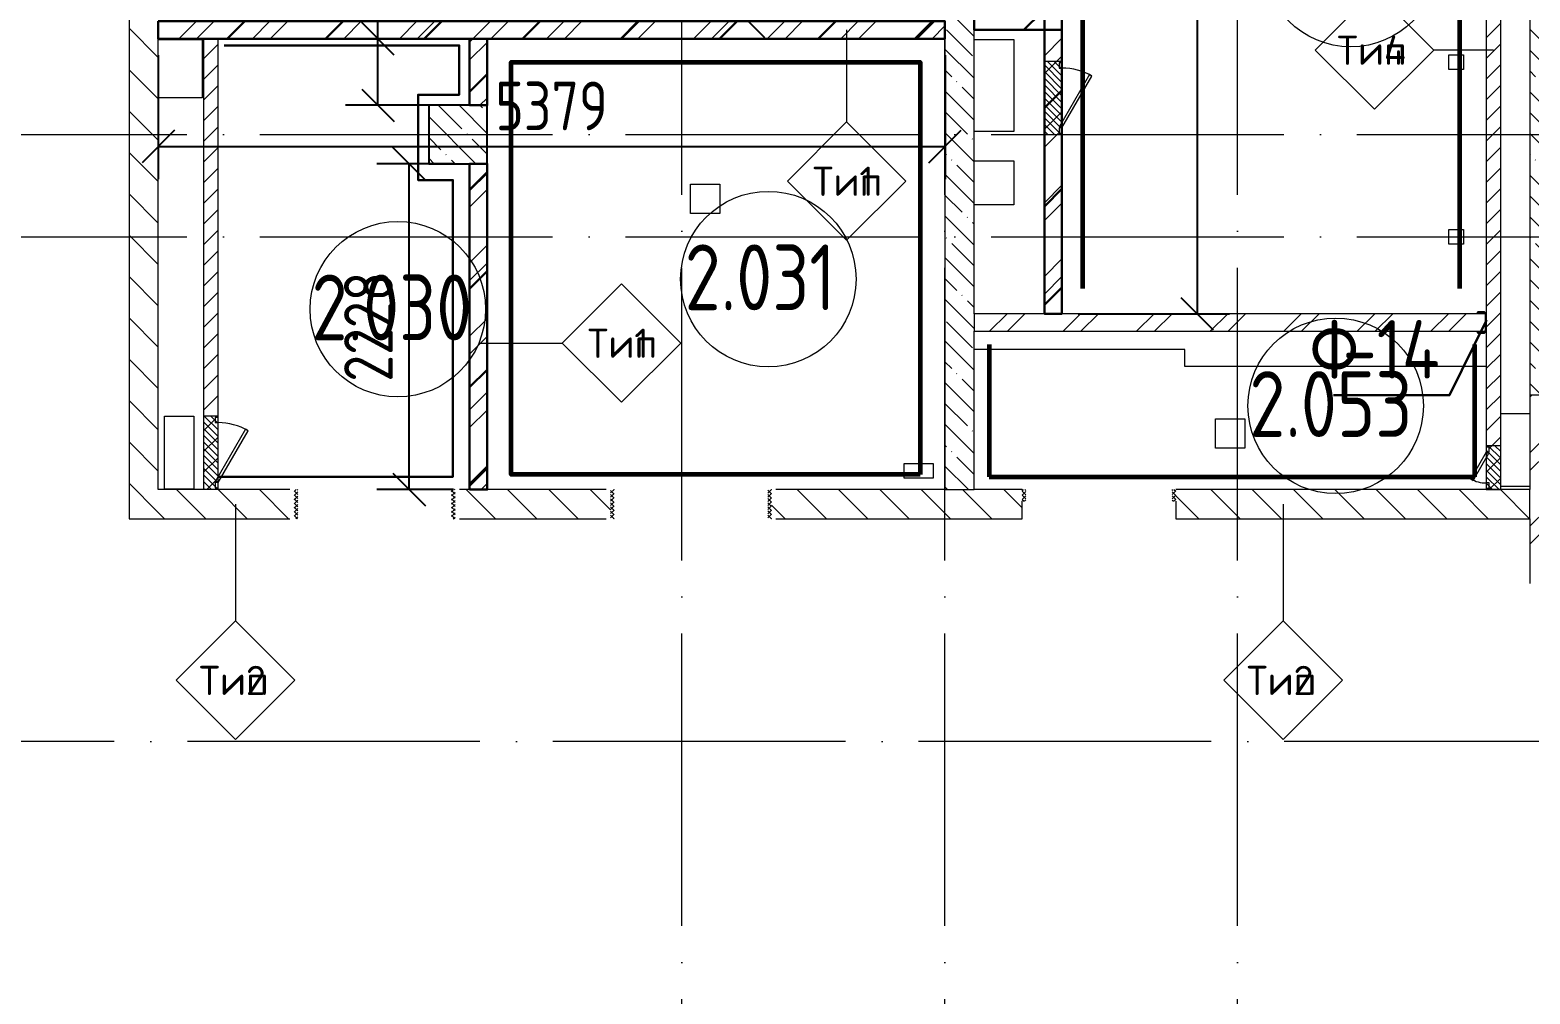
# Model space of a CAD drawing. Header units: millimetres. Extents: x -592259 to 288321, y -552984 to 293768.
# Drawn here: x 154953 to 165209, y -75187 to -68595 of the extents above; entities that cross this region are included whole.
import ezdxf

# ---------------------------------------------------------------- set-up
doc = ezdxf.new("R2010")
doc.units = ezdxf.units.MM
doc.linetypes.add('ADSK_Линия сетки', pattern=[2500, 2000, -250, 0, -250])
doc.layers.get('Defpoints').update_dxf_attribs({"color": 250})
for name, color, linetype, lineweight in [('0.2) Кирп 3.1 вып', 30, 'Continuous', 30), ('0.2) Кирпич 3 вып', 30, 'Continuous', 30), ('2.2)Фарх остаток.', 1, 'Continuous', 30), ('3.3) Перемычки 3 выполн', 5, 'Continuous', 30), ('4.2) Штук 4 вып', 6, 'Continuous', 60), ('4.7) Штук. 5 вып 3.7Шт', 6, 'Continuous', 30), ('A-AREA-____-IDEN', 250, 'Continuous', 9), ('A-DETL-GENF-OTLN', 250, 'Continuous', 5), ('A-DOOR-____-MCUT', 250, 'Continuous', 5), ('A-DOOR-____-OTLN', 250, 'Continuous', 5), ('A-FLOR-____-OTLN', 250, 'Continuous', 9), ('A-WALL-____-IDEN', 250, 'Continuous', 9), ('A-WALL-____-MCUT', 250, 'Continuous', 13), ('A-WALL-____-PATT', 250, 'Continuous', 13), ('S-COLS-____-MCUT', 250, 'Continuous', 25), ('S-COLS-____-OTLN', 250, 'Continuous', 9), ('S-GRID-____-OTLN', 250, 'Continuous', 9)]:
    doc.layers.add(name, color=color, linetype=linetype, lineweight=lineweight)
doc.styles.add('GOST Common_1', font='', dxfattribs={"width": 0.9, "height": 250})
doc.styles.add('ISOCPEUR', font='isocpeur.ttf', dxfattribs={"width": 0.8, "height": 100})
doc.styles.add('ISOCPEUR_3', font='isocpeur.ttf', dxfattribs={"height": 250})
doc.styles.get("Standard").update_dxf_attribs({"font": 'ГОСТ тип А.ttf'})
doc.styles.get('GOST Common_1').set_extended_font_data('GOST Common')
doc.dimstyles.new('А3', dxfattribs={"dimtxt": 333, "dimasz": 222, "dimexe": 222, "dimexo": 111, "dimgap": 111, "dimtad": 1, "dimtoh": 1, "dimdec": 0, "dimrnd": 0.0015, "dimzin": 0, "dimdsep": 46, "dimtxsty": 'Standard', "dimblk": 'OBLIQUE', "dimcen": 0, "dimclrd": 7, "dimclre": 7, "dimclrt": 7, "dimadec": 0, "dimazin": 0, "dimtfac": 1, "dimtdec": 0, "dimtofl": 0, "dimtmove": 0, "dimatfit": 3, "dimfxl": 1, "dimtolj": 1, "dimtzin": 0, "dimarcsym": 0})
pattern_1 = [(135, (28708.77, -120984.93), (-141.42136, -141.42136), [])]
pattern_2 = [(45, (28708.77, -120984.93), (-251.4472, 251.4472), []), (45, (28708.77, -120603.93), (-251.4472, 251.4472), [])]
pattern_3 = [(135, (1751.41, 164.685), (-14.14214, -14.14214), []), (225, (1751.41, 164.685), (14.14214, -14.14214), [])]
pattern_4 = [(45, (-371.384, 164.685), (-14.1421, 14.1421), []), (135, (-371.384, 164.685), (-14.1421, -14.1421), [])]
pattern_5 = [(45, (28708.77, -120984.93), (-70.71068, 70.71068), [])]
pattern_6 = [(135, (28708.77, -120984.93), (-142.5612, -142.5612), []), (135, (28851.33, -120984.93), (-142.5612, -142.5612), [252.016, -50.403, 3.353, -47.05])]
pattern_7 = [(45, (125, 0), (-22.6274, 22.6274), [])]

# ---------------------------------------------------------------- blocks, each defined once
blk = doc.blocks.new('Дверь_СКБ_1Ст - Д-19л_1050x2100h_С_У персонала_ ПУИ-42786165-АР1_Кладочный план 2 этажа С2и3')
at = {"layer": 'A-DOOR-____-OTLN'}
h = blk.add_hatch(dxfattribs=at)
h.set_pattern_fill('FP_26', color=256, style=0, pattern_type=2)
h.set_pattern_definition([(45, (-346.384, 164.685), (-14.1421, 14.1421), []), (135, (-346.384, 164.685), (-14.1421, -14.1421), [])])
h.paths.add_polyline_path([(-487.5, 20), (-487.5, 100), (-512.5, 100), (-512.5, 20)])
h = blk.add_hatch(dxfattribs=at)
h.set_pattern_fill('FP_25', color=256, style=0, pattern_type=2)
h.set_pattern_definition([(135, (1776.41, 164.685), (-14.14214, -14.14214), []), (225, (1776.41, 164.685), (14.14214, -14.14214), [])])
h.paths.add_polyline_path([(537.5, 20), (537.5, 100), (512.5, 100), (512.5, 20)])
blk = doc.blocks.new('Дверь_СКБ_1Ст_Внутренняя - Д-11л_1100x2100h_С_У медблока-41893199-АР1_Кладочный план 2 этажа С2и3')
at = {"layer": 'A-DOOR-____-OTLN'}
h = blk.add_hatch(dxfattribs=at)
h.set_pattern_fill('FP_20', color=256, style=0, pattern_type=2)
h.set_pattern_definition(pattern_4)
h.paths.add_polyline_path([(-537.5, -100), (-512.5, -100), (-512.5, 100), (-537.5, 100)])
h = blk.add_hatch(dxfattribs=at)
h.set_pattern_fill('FP_19', color=256, style=0, pattern_type=2)
h.set_pattern_definition(pattern_3)
h.paths.add_polyline_path([(537.5, -100), (562.5, -100), (562.5, 100), (537.5, 100)])
blk = doc.blocks.new('Дверь_СКБ_1Ст_Внутренняя - Д-5п_1100x2100h_С_У МГН-41859650-АР1_Кладочный план 2 этажа С2и3')
at = {"layer": 'A-DOOR-____-OTLN'}
h = blk.add_hatch(dxfattribs=at)
h.set_pattern_fill('FP_20', color=256, style=0, pattern_type=2)
h.set_pattern_definition(pattern_4)
h.paths.add_polyline_path([(-512.5, 100), (-537.5, 100), (-537.5, -100), (-512.5, -100)])
h = blk.add_hatch(dxfattribs=at)
h.set_pattern_fill('FP_19', color=256, style=0, pattern_type=2)
h.set_pattern_definition(pattern_3)
h.paths.add_polyline_path([(562.5, 100), (537.5, 100), (537.5, -100), (562.5, -100)])
blk = doc.blocks.new('ADSK_КолоннаНесущая_Швеллер_Гнутый_ГОСТ 8278-83 - 140х60х5_таб_1-39139442-АР1_Кладочный план 2 этажа С2и3')
at = {"layer": 'S-COLS-____-MCUT'}
for p, q in [((-16.2, 58), (-16.2, -58)), ((-11.2, -58), (-11.2, 58)), ((43.8, 70), (-4.2, 70)), ((-4.2, 65), (43.8, 65)), ((43.8, 65), (43.8, 70)), ((43.8, -65), (-4.2, -65)), ((-4.2, -70), (43.8, -70)), ((43.8, -70), (43.8, -65))]:
    blk.add_line(p, q, dxfattribs=at)
for centre, radius, start, end in [((-4.2, 58), 12, 90, 180), ((-4.2, 58), 7, 90, 180), ((-4.2, -58), 12, 180, 270), ((-4.2, -58), 7, 180, 270)]:
    blk.add_arc(centre, radius, start, end, dxfattribs=at)
blk = doc.blocks.new('АР_Люк - ЛРС_ВК_500х400_наружный_NCS S 1000-N-42736189-АР1_Кладочный план 2 этажа С2и3')
at = {"layer": 'A-DOOR-____-OTLN'}
h = blk.add_hatch(dxfattribs=at)
h.set_pattern_fill('FP_88', color=256, style=0, pattern_type=2)
h.set_pattern_definition(pattern_7)
h.paths.add_polyline_path([(375, 50), (-125, 50), (-125, -50), (375, -50)])
at = {"layer": 'A-DETL-GENF-OTLN'}
for p, q in [((375, 50), (-125, 50)), ((-125, 50), (-125, -50)), ((375, -50), (375, 50)), ((-125, -50), (375, -50))]:
    blk.add_line(p, q, dxfattribs=at)
at = {"layer": 'A-DOOR-____-MCUT'}
for p, q in [((-25, 255), (-35, 238)), ((-35, 238), (320, 33)), ((330, 50), (-25, 255)), ((-80, 50), (-115, 50)), ((-115, 50), (-115, 30)), ((-115, 30), (-80, 30)), ((-80, 30), (-80, 50)), ((320, 33), (330, 50)), ((365, 50), (330, 50)), ((330, 50), (330, 30)), ((330, 30), (365, 30)), ((365, 30), (365, 50))]:
    blk.add_line(p, q, dxfattribs=at)
blk.add_arc((330, 50), 410, 150, 180, dxfattribs=at)
blk = doc.blocks.new('АР_Люк - ЛРС_ВК_500х400_наружный_NCS S 1000-N-42738612-АР1_Кладочный план 2 этажа С2и3')
at = {"layer": 'A-DOOR-____-OTLN'}
h = blk.add_hatch(dxfattribs=at)
h.set_pattern_fill('FP_88', color=256, style=0, pattern_type=2)
h.set_pattern_definition(pattern_7)
h.paths.add_polyline_path([(375, 60), (-125, 60), (-125, -60), (375, -60)])
at = {"layer": 'A-DETL-GENF-OTLN'}
for p, q in [((375, 60), (-125, 60)), ((-125, 60), (-125, -60)), ((375, -60), (375, 60)), ((-125, -60), (375, -60))]:
    blk.add_line(p, q, dxfattribs=at)
at = {"layer": 'A-DOOR-____-MCUT'}
for p, q in [((-25, 265), (-35, 248)), ((-35, 248), (320, 43)), ((330, 60), (-25, 265)), ((-80, 60), (-115, 60)), ((-115, 60), (-115, 40)), ((-115, 40), (-80, 40)), ((-80, 40), (-80, 60)), ((320, 43), (330, 60)), ((365, 60), (330, 60)), ((330, 60), (330, 40)), ((330, 40), (365, 40)), ((365, 40), (365, 60))]:
    blk.add_line(p, q, dxfattribs=at)
blk.add_arc((330, 60), 410, 150, 180, dxfattribs=at)
blk = doc.blocks.new('АР_Люк - ЛРС_ВК_300х400_внутренний_RAL 9003-V63-АР1_Кладочный план 2 этажа С2и3')
at = {"layer": 'A-DOOR-____-OTLN'}
h = blk.add_hatch(dxfattribs=at)
h.set_pattern_fill('FP_88', color=256, style=0, pattern_type=2)
h.set_pattern_definition(pattern_7)
h.paths.add_polyline_path([(275, -50), (275, 50), (-25, 50), (-25, -50)])
at = {"layer": 'A-DETL-GENF-OTLN'}
for p, q in [((275, 50), (-25, 50)), ((-25, 50), (-25, -50)), ((275, -50), (275, 50)), ((-25, -50), (275, -50))]:
    blk.add_line(p, q, dxfattribs=at)
at = {"layer": 'A-DOOR-____-MCUT'}
for p, q in [((48, 155), (38, 138)), ((38, 138), (220, 33)), ((230, 50), (48, 155)), ((20, 50), (-15, 50)), ((-15, 50), (-15, 30)), ((-15, 30), (20, 30)), ((20, 30), (20, 50)), ((220, 33), (230, 50)), ((265, 50), (230, 50)), ((230, 50), (230, 30)), ((230, 30), (265, 30)), ((265, 30), (265, 50))]:
    blk.add_line(p, q, dxfattribs=at)
blk.add_arc((230, 50), 210, 150, 180, dxfattribs=at)
blk = doc.blocks.new('AAR_СКБ_Марка_Помещения_мал - Номер-28977439-АР1_Кладочный план 2 этажа С2и3')
at = {"layer": 'A-AREA-____-IDEN'}
blk.add_circle((-0.028, 0), 3, dxfattribs=at)
blk = doc.blocks.new('ADSK_Марка_Стена - Типоразмер_ADSK_Марка-30564887-АР1_Кладочный план 2 этажа С2и3')
at = {"layer": 'A-WALL-____-IDEN'}
for p, q in [((-0.16, 4.37), (-4.21, 0.31)), ((3.9, 0.31), (-0.16, 4.37)), ((-4.21, 0.31), (-0.16, -3.74)), ((-0.16, -3.74), (3.9, 0.31))]:
    blk.add_line(p, q, dxfattribs=at)
blk = doc.blocks.new('_Oblique')
at = {"color": 0, "linetype": 'ByBlock', "lineweight": -2}
blk.add_line((-0.5, -0.5), (0.5, 0.5), dxfattribs=at)
blk = doc.blocks.new('*D5527')
at = {"color": 7, "lineweight": -2, "transparency": 16777216}
for p, q in [((157848, -69510), (157323, -69510)), ((157545, -71737), (157545, -69510)), ((157848, -71737), (157323, -71737))]:
    blk.add_line(p, q, dxfattribs=at)
at = {"layer": 'Defpoints', "color": 0, "transparency": 16777216}
for p in [(157545, -69510), (157959, -69510), (157959, -71737)]:
    blk.add_point(p, dxfattribs=at)
at = {"color": 7, "lineweight": -2, "transparency": 16777216, "xscale": 222, "yscale": 222, "zscale": 222}
for p, rotation in [((157545, -69510), 90), ((157545, -71737), 270)]:
    blk.add_blockref('_Oblique', p, dxfattribs=dict(at, rotation=rotation))
at = {"color": 7, "transparency": 16777216, "insert": (157267, -70624), "char_height": 333, "attachment_point": 5, "rotation": 90}
blk.add_mtext('\\A1;2228', dxfattribs=at)
blk = doc.blocks.new('*D5528')
at = {"color": 7, "lineweight": -2, "transparency": 16777216}
for p, q in [((157332, -68655), (157332, -68433)), ((157332, -68433), (158109, -68433)), ((157848, -68655), (157110, -68655)), ((157332, -69110), (157332, -68655)), ((157848, -69110), (157110, -69110))]:
    blk.add_line(p, q, dxfattribs=at)
at = {"layer": 'Defpoints', "color": 0, "transparency": 16777216}
for p in [(157332, -68655), (157959, -68655), (157959, -69110)]:
    blk.add_point(p, dxfattribs=at)
at = {"color": 7, "lineweight": -2, "transparency": 16777216, "xscale": 222, "yscale": 222, "zscale": 222}
for p, rotation in [((157332, -68655), 90), ((157332, -69110), 270)]:
    blk.add_blockref('_Oblique', p, dxfattribs=dict(at, rotation=rotation))
at = {"color": 7, "transparency": 16777216, "insert": (157776, -68155), "char_height": 333, "attachment_point": 5}
blk.add_mtext('\\A1;455', dxfattribs=at)
blk = doc.blocks.new('*D5529')
at = {"color": 7, "lineweight": -2, "transparency": 16777216}
for p, q in [((155830, -68766), (155830, -69614)), ((161209, -68766), (161209, -69614)), ((155830, -69392), (161209, -69392))]:
    blk.add_line(p, q, dxfattribs=at)
at = {"layer": 'Defpoints', "color": 0, "transparency": 16777216}
for p in [(155830, -68655), (161209, -68655), (161209, -69392)]:
    blk.add_point(p, dxfattribs=at)
at = {"color": 7, "lineweight": -2, "transparency": 16777216, "xscale": 222, "yscale": 222, "zscale": 222, "rotation": 180}
blk.add_blockref('_Oblique', (155830, -69392), dxfattribs=at)
at = {"color": 7, "lineweight": -2, "transparency": 16777216, "xscale": 222, "yscale": 222, "zscale": 222}
blk.add_blockref('_Oblique', (161209, -69392), dxfattribs=at)
at = {"color": 7, "transparency": 16777216, "insert": (158519, -69114), "char_height": 333, "attachment_point": 5}
blk.add_mtext('\\A1;5379', dxfattribs=at)
blk = doc.blocks.new('*D5530')
at = {"color": 7, "lineweight": -2, "transparency": 16777216}
for p, q in [((159290, -64940), (160085, -64940)), ((159863, -68535), (159863, -64940)), ((159290, -68535), (160085, -68535))]:
    blk.add_line(p, q, dxfattribs=at)
at = {"layer": 'Defpoints', "color": 0, "transparency": 16777216}
for p in [(159179, -64940), (159863, -64940), (159179, -68535)]:
    blk.add_point(p, dxfattribs=at)
at = {"color": 7, "lineweight": -2, "transparency": 16777216, "xscale": 222, "yscale": 222, "zscale": 222}
for p, rotation in [((159863, -64940), 90), ((159863, -68535), 270)]:
    blk.add_blockref('_Oblique', p, dxfattribs=dict(at, rotation=rotation))
at = {"color": 7, "transparency": 16777216, "insert": (159586, -66737), "char_height": 333, "attachment_point": 5, "rotation": 90}
blk.add_mtext('\\A1;3595', dxfattribs=at)
blk = doc.blocks.new('*D5532')
at = {"color": 7, "lineweight": -2, "transparency": 16777216}
for p, q in [((162120, -64940), (163154, -64940)), ((162932, -64940), (162932, -70535)), ((162120, -70535), (163154, -70535))]:
    blk.add_line(p, q, dxfattribs=at)
at = {"layer": 'Defpoints', "color": 0, "transparency": 16777216}
for p in [(162009, -64940), (162009, -70535), (162932, -70535)]:
    blk.add_point(p, dxfattribs=at)
at = {"color": 7, "lineweight": -2, "transparency": 16777216, "xscale": 222, "yscale": 222, "zscale": 222}
for p, rotation in [((162932, -64940), 90), ((162932, -70535), 270)]:
    blk.add_blockref('_Oblique', p, dxfattribs=dict(at, rotation=rotation))
at = {"color": 7, "transparency": 16777216, "insert": (162654, -67737), "char_height": 333, "attachment_point": 5, "rotation": 90}
blk.add_mtext('\\A1;5595', dxfattribs=at)

msp = doc.modelspace()

# ---------------------------------------------------------------- hatches: boundary and pattern name
at = {"layer": '0.2) Кирпич 3 вып'}
h = msp.add_hatch(dxfattribs=at)
h.set_pattern_fill('ANSI31', color=256, scale=150)
h.paths.add_polyline_path([(159058.7515, -64819.933), (165207.2722, -64819.933), (165207.2722, -64939.933), (159058.7515, -64939.933)])
h.paths.add_polyline_path([(161409.2787, -68474.9347), (161888.7722, -68474.9347), (161888.7722, -68594.9347), (161409.2787, -68594.9347)])
h.paths.add_polyline_path([(161888.7722, -64939.933), (162008.7722, -64939.933), (162008.7722, -70534.9336), (161888.7722, -70534.9336)])
h.paths.add_polyline_path([(159058.7515, -68534.9347), (159178.7515, -68534.9347), (159178.7515, -64939.933), (159058.7515, -64939.933)])
h.paths.add_polyline_path([(155829.7509, -68534.9347), (161208.7503, -68534.9347), (161208.7503, -68654.9347), (155829.7509, -68654.9347)])
h.paths.add_polyline_path([(157958.7515, -69109.9342), (158078.7515, -69109.9342), (158078.7515, -68654.9347), (157958.7515, -68654.9347)])
h.paths.add_polyline_path([(157958.7515, -71737.4347), (158078.7503, -71737.4347), (158078.7503, -69509.9347), (157958.7515, -69509.9347)])
h.paths.add_polyline_path([(144549.7718, -67569.9347), (144669.7718, -67569.9347), (144669.7718, -62609.9347), (144549.7718, -62609.9347)])
h.paths.add_polyline_path([(143953.7722, -67569.9347), (152658.7718, -67569.9347), (152658.7718, -67689.9347), (143953.7722, -67689.9347)])
h.paths.add_polyline_path([(143953.7722, -71734.9336), (143833.7722, -71734.9336), (143833.7722, -67569.9347), (143953.7722, -67569.9347)])
h.paths.add_polyline_path([(146588.7728, -69109.9342), (146708.7728, -69109.9342), (146708.7728, -67689.9347), (146588.7728, -67689.9347)])
h.paths.add_polyline_path([(146588.7728, -71409.9347), (146708.7503, -71409.9347), (146708.7503, -69509.9343), (146588.7728, -69509.9343)])
at = {"layer": 'A-WALL-____-PATT', "lineweight": 15}
h = msp.add_hatch(dxfattribs=at)
h.set_pattern_fill('FP_40', color=256, style=0, pattern_type=2)
h.set_pattern_definition(pattern_6)
h.paths.add_polyline_path([(165407.2722, -70889.9336), (165407.2722, -62209.9342), (165207.2722, -62209.9342), (165207.2722, -70889.9336)])
h = msp.add_hatch(dxfattribs=at)
h.set_pattern_fill('FP_12', color=256, style=0, pattern_type=2)
h.set_pattern_definition(pattern_2)
h.paths.add_polyline_path([(162008.7722, -70534.9336), (162008.7722, -69299.9347), (161988.7722, -69299.9347), (161988.7722, -69264.9347), (162008.7722, -69264.9347), (161991.4517, -69254.9347), (162008.7722, -69224.9347), (162008.7722, -68854.9347), (161988.7722, -68854.9347), (161988.7722, -68819.9347), (162008.7722, -68819.9347), (162008.7722, -64819.933), (161888.7722, -64819.933), (161888.7722, -70534.9336)])
h = msp.add_hatch(dxfattribs=at)
h.set_pattern_fill('FP_16', color=94, style=0, pattern_type=2)
h.set_pattern_definition(pattern_5)
h.paths.add_polyline_path([(164908.7722, -71737.4347), (165008.7722, -71737.4347), (165008.7722, -64939.933), (164908.7722, -64939.933), (164908.7722, -65704.9342), (164928.7722, -65704.9342), (164928.7722, -65739.9342), (164908.7722, -65739.9342), (164926.0928, -65749.9342), (164908.7722, -65779.9342), (164908.7722, -66149.9342), (164928.7722, -66149.9342), (164928.7722, -66184.9342), (164908.7722, -66184.9342), (164908.7722, -71447.4347), (164928.7722, -71447.4347), (164928.7722, -71482.4347), (164908.7722, -71482.4347), (164926.0928, -71492.4347), (164908.7722, -71522.4347), (164908.7722, -71692.4347), (164928.7722, -71692.4347), (164928.7722, -71727.4347), (164908.7722, -71727.4347)])
h = msp.add_hatch(dxfattribs=at)
h.set_pattern_fill('FP_1', color=256, style=0, pattern_type=2)
h.set_pattern_definition(pattern_1)
h.paths.add_polyline_path([(155629.7509, -71937.4347), (155829.7509, -71937.4347), (155829.7509, -66214.9336), (155629.7509, -66214.9336), (155629.7509, -68074.9441)])
h = msp.add_hatch(dxfattribs=at)
h.set_pattern_fill('FP_40', color=256, style=0, pattern_type=2)
h.set_pattern_definition(pattern_6)
h.paths.add_polyline_path([(161208.7503, -71737.4347), (161408.7503, -71737.4347), (161408.7503, -68474.9316), (161208.7503, -68474.9316), (161208.7503, -70090.9251)])
h = msp.add_hatch(dxfattribs=at)
h.set_pattern_fill('FP_12', color=256, style=0, pattern_type=2)
h.set_pattern_definition(pattern_2)
h.paths.add_polyline_path([(161208.7503, -68654.9347), (161208.7503, -68534.9347), (155829.7509, -68534.9347), (155829.7509, -68654.9347), (160681.8938, -68654.9347)])
h = msp.add_hatch(dxfattribs=at)
h.set_pattern_fill('FP_16', color=94, style=0, pattern_type=2)
h.set_pattern_definition(pattern_5)
h.paths.add_polyline_path([(156221.4517, -71734.9336), (156238.7722, -71734.9336), (156238.7722, -71724.9336), (156218.7722, -71724.9336), (156218.7722, -71689.9336), (156238.7722, -71689.9336), (156221.4517, -71679.9336), (156238.7722, -71649.9336), (156238.7722, -71279.9336), (156218.7722, -71279.9336), (156218.7722, -71244.9336), (156238.7722, -71244.9336), (156238.7722, -68654.9347), (156138.7722, -68654.9347), (156138.7722, -71734.9336), (156218.7722, -71734.9336)])
h = msp.add_hatch(dxfattribs=at)
h.set_pattern_fill('FP_12', color=256, style=0, pattern_type=2)
h.set_pattern_definition(pattern_2)
h.paths.add_polyline_path([(158078.7515, -71737.4347), (158078.7515, -69509.9347), (157958.7515, -69509.9347), (157958.7515, -71737.4347)])
h.paths.add_polyline_path([(158078.7515, -69109.9342), (158078.7515, -68654.9347), (157958.7515, -68654.9347), (157958.7515, -69109.9342)])
h = msp.add_hatch(dxfattribs=at)
h.set_pattern_fill('FP_12', color=256, style=0, pattern_type=2)
h.set_pattern_definition(pattern_2)
h.paths.add_polyline_path([(164908.7722, -70654.9336), (164908.7722, -70534.9336), (161408.7503, -70534.9336), (161408.7503, -70654.9336), (163530.8395, -70654.9336)])
h = msp.add_hatch(dxfattribs=at)
h.set_pattern_fill('FP_40', color=256, style=0, pattern_type=2)
h.set_pattern_definition(pattern_6)
h.paths.add_polyline_path([(166379.7852, -71089.9336), (168958.2503, -71089.9336), (168958.2503, -70889.9336), (165207.2722, -70889.9336), (165207.2722, -71089.9336)])
h = msp.add_hatch(dxfattribs=at)
h.set_pattern_fill('FP_12', color=256, style=0, pattern_type=2)
h.set_pattern_definition(pattern_2)
h.paths.add_polyline_path([(165328.7503, -72379.4336), (165328.7503, -71089.9336), (165208.7503, -71089.9336), (165208.7503, -72379.4336)])
h = msp.add_hatch(dxfattribs=at)
h.set_pattern_fill('FP_1', color=256, style=0, pattern_type=2)
h.set_pattern_definition(pattern_1)
h.paths.add_polyline_path([(160052.8969, -71937.4347), (161736.1541, -71937.4347), (161736.1541, -71737.4347), (160022.8969, -71737.4347), (160022.8969, -71937.4347)])
h.paths.add_polyline_path([(158892.8969, -71937.4347), (158922.8969, -71937.4347), (158922.8969, -71737.4347), (157858.7515, -71737.4347), (157858.7515, -71937.4347), (157888.7515, -71937.4347)])
h.paths.add_polyline_path([(165208.7503, -71937.4347), (165208.7503, -71737.4347), (162786.1541, -71737.4347), (162786.1541, -71937.4347), (164955.3124, -71937.4347)])
h.paths.add_polyline_path([(155829.7509, -71937.4347), (156758.7515, -71937.4347), (156758.7515, -71737.4347), (155829.7509, -71737.4347)])
at = {"layer": 'S-COLS-____-OTLN', "lineweight": 5}
h = msp.add_hatch(dxfattribs=at)
h.set_pattern_fill('FP_40', color=256, style=0, pattern_type=2)
h.set_pattern_definition(pattern_6)
h.paths.add_polyline_path([(157678.7503, -69509.9342), (158078.7503, -69509.9342), (158078.7503, -69109.9342), (157678.7503, -69109.9342)])

# ---------------------------------------------------------------- linework, layer by layer
at = {"layer": '0.2) Кирп 3.1 вып'}
for points in [[(161888.7722, -64939.933), (162008.7722, -64939.933), (162008.7722, -70534.9336), (161888.7722, -70534.9336)], [(161409.2787, -68474.9347), (161888.7722, -68474.9347), (161888.7722, -68594.9347), (161409.2787, -68594.9347)], [(155829.7509, -68534.9347), (161208.7503, -68534.9347), (161208.7503, -68654.9347), (155829.7509, -68654.9347)], [(157958.7515, -69109.9342), (158078.7515, -69109.9342), (158078.7515, -68654.9347), (157958.7515, -68654.9347)], [(157958.7515, -71737.4347), (158078.7503, -71737.4347), (158078.7503, -69509.9347), (157958.7515, -69509.9347)]]:
    msp.add_lwpolyline(points, close=True, dxfattribs=at)
at = {"layer": '2.2)Фарх остаток.'}
msp.add_lwpolyline([(164912.2705, -70579.2748), (164659.2297, -71092.9277), (164564.6371, -71092.9277), (163864.6371, -71092.9277)], dxfattribs=at)
at = {"layer": '3.3) Перемычки 3 выполн'}
msp.add_lwpolyline([(162008.7722, -68219.2417), (161888.7722, -68219.2417), (161888.7722, -68594.9347), (162008.7722, -68594.9347)], close=True, dxfattribs=at)
at = {"layer": '4.2) Штук 4 вып'}
for p, q in [((162148.7486, -65110.9669), (162148.7486, -70362.187)), ((164728.2625, -70362.187), (164728.2625, -65110.9669)), ((161510.6834, -70745.1955), (161510.6834, -71650.0357)), ((164830.533, -71650.0357), (164830.533, -70745.1955)), ((161510.6834, -71650.0357), (164830.533, -71650.0357))]:
    msp.add_line(p, q, dxfattribs=at)
msp.add_lwpolyline([(161039.6168, -71633.9042), (158243.6367, -71633.9042), (158243.6367, -68815.2935), (161039.6168, -68815.2935)], close=True, dxfattribs=at)
at = {"layer": '4.7) Штук. 5 вып 3.7Шт'}
msp.add_lwpolyline([(156238.7722, -71649.9336), (157843.8837, -71649.9336), (157843.8837, -69621.5398), (157605.9227, -69621.5398), (157605.9227, -69037.4548), (157887.7734, -69037.4548), (157887.7734, -68699.9117), (156280.6763, -68699.9117)], dxfattribs=at)
at = {"layer": 'A-FLOR-____-OTLN'}
for p, q in [((155829.7509, -68659.9347), (156129.7509, -68659.9347)), ((156129.7509, -68659.9347), (156129.7509, -69059.9347)), ((161408.7503, -68659.9342), (161678.7503, -68659.9342)), ((161678.7503, -68659.9342), (161678.7503, -69289.9342)), ((164653.7503, -68864.9342), (164653.7503, -68764.9342)), ((164653.7503, -68764.9342), (164753.7503, -68764.9342)), ((164753.7503, -68764.9342), (164753.7503, -68864.9342)), ((164753.7503, -68864.9342), (164653.7503, -68864.9342)), ((156129.7509, -69059.9347), (155829.7509, -69059.9347)), ((161678.7503, -69289.9342), (161408.7503, -69289.9342)), ((161408.7503, -69489.9342), (161678.7503, -69489.9342)), ((161678.7503, -69489.9342), (161678.7503, -69789.9342)), ((159468.9052, -69849.531), (159468.9052, -69649.531)), ((159468.9052, -69649.531), (159668.9052, -69649.531)), ((159668.9052, -69649.531), (159668.9052, -69849.531)), ((161678.7503, -69789.9342), (161408.7503, -69789.9342)), ((159668.9052, -69849.531), (159468.9052, -69849.531)), ((164653.7503, -70059.9342), (164653.7503, -69959.9342)), ((164653.7503, -69959.9342), (164753.7503, -69959.9342)), ((164753.7503, -69959.9342), (164753.7503, -70059.9342)), ((164753.7503, -70059.9342), (164653.7503, -70059.9342)), ((162848.7604, -70779.9336), (161408.7503, -70779.9336)), ((162848.7604, -70894.9336), (162848.7604, -70779.9336)), ((164908.7722, -70894.9336), (162848.7604, -70894.9336)), ((155873.1839, -71734.9336), (155873.1839, -71234.9336)), ((155873.1839, -71234.9336), (156073.1839, -71234.9336)), ((156073.1839, -71234.9336), (156073.1839, -71734.9336)), ((163058.7734, -71454.9336), (163058.7734, -71254.9336)), ((163058.7734, -71254.9336), (163258.7734, -71254.9336)), ((163258.7734, -71254.9336), (163258.7734, -71454.9336)), ((165008.7722, -71216.9336), (165208.7503, -71216.9336)), ((163258.7734, -71454.9336), (163058.7734, -71454.9336)), ((160928.7732, -71660.0722), (160928.7732, -71560.0722)), ((160928.7732, -71560.0722), (161128.7732, -71560.0722)), ((161128.7732, -71560.0722), (161128.7732, -71660.0722)), ((161128.7732, -71660.0722), (160928.7732, -71660.0722)), ((156073.1839, -71734.9336), (155873.1839, -71734.9336)), ((165208.7503, -71716.9336), (165008.7722, -71716.9336))]:
    msp.add_line(p, q, dxfattribs=at)
at = {"layer": 'A-WALL-____-IDEN'}
for p, q in [((160536.4189, -68594.9347), (160536.4189, -69222.1176)), ((164958.7722, -68731.7353), (164551.1177, -68731.7353)), ((158018.7515, -70735.5308), (158591.836, -70735.5308)), ((156357.3156, -71837.4347), (156357.3156, -72635.3497)), ((163520.7844, -71837.4347), (163520.7844, -72635.3497))]:
    msp.add_line(p, q, dxfattribs=at)
at = {"layer": 'A-WALL-____-MCUT', "color": 7, "lineweight": 15}
for p, q in [((165207.2722, -62209.9342), (165207.2722, -71089.9336)), ((162008.7722, -64819.933), (162008.7722, -68819.9347)), ((155629.7509, -66214.9336), (155629.7509, -71937.4347)), ((161408.7503, -70534.9336), (161408.7503, -68474.9316)), ((161409.2787, -68474.9347), (161409.2787, -68594.9347)), ((161409.2787, -68594.9347), (161888.7722, -68594.9347)), ((161888.7722, -68594.9347), (161888.7722, -70534.9336)), ((155829.7509, -71737.4347), (155829.7509, -68654.9347)), ((155829.7509, -68654.9347), (157958.7515, -68654.9347)), ((157958.7515, -68654.9347), (157958.7515, -69109.9342)), ((158078.7515, -69109.9342), (158078.7515, -68654.9347)), ((158078.7515, -68654.9347), (161208.7503, -68654.9347)), ((161208.7503, -68654.9347), (161208.7503, -71737.4347)), ((162008.7722, -69224.9347), (162008.7722, -68854.9347)), ((162008.7722, -70534.9336), (162008.7722, -69299.9347)), ((157958.7515, -69509.9347), (157958.7515, -71737.4347)), ((158078.7515, -71737.4347), (158078.7515, -69509.9347)), ((161888.7722, -70534.9336), (161408.7503, -70534.9336)), ((164908.7722, -70534.9336), (162008.7722, -70534.9336)), ((161408.7503, -70654.9336), (164908.7722, -70654.9336)), ((161408.7503, -71737.4347), (161408.7503, -70654.9336)), ((165207.2722, -71089.9336), (169158.2503, -71089.9336)), ((165208.7503, -71089.9336), (165208.7503, -71737.4347)), ((156728.7515, -71737.4347), (155829.7509, -71737.4347)), ((157958.7515, -71737.4347), (157888.7515, -71737.4347)), ((158892.8969, -71737.4347), (158078.7515, -71737.4347)), ((161208.7503, -71737.4347), (160052.8969, -71737.4347)), ((161736.1541, -71737.4347), (161408.7503, -71737.4347)), ((165208.7503, -71737.4347), (162786.1541, -71737.4347)), ((161736.1541, -71937.4347), (161736.1541, -71817.4347)), ((162786.1541, -71817.4347), (162786.1541, -71937.4347)), ((155629.7509, -71937.4347), (156728.7515, -71937.4347)), ((157888.7515, -71937.4347), (158892.8969, -71937.4347)), ((160052.8969, -71937.4347), (161736.1541, -71937.4347)), ((162786.1541, -71937.4347), (165208.7503, -71937.4347)), ((165208.7503, -71937.4347), (165208.7503, -72379.4336))]:
    msp.add_line(p, q, dxfattribs=at)
at = {"layer": 'A-WALL-____-MCUT', "color": 84, "lineweight": 15}
for p, q in [((165008.7722, -71737.4347), (165008.7722, -64939.933)), ((164908.7722, -66184.9342), (164908.7722, -70534.9336)), ((156138.7722, -68654.9347), (156138.7722, -71734.9336)), ((156238.7722, -71244.9336), (156238.7722, -68654.9347)), ((164908.7722, -70654.9336), (164908.7722, -71447.4347)), ((156238.7722, -71649.9336), (156238.7722, -71279.9336)), ((164908.7722, -71522.4347), (164908.7722, -71692.4347)), ((156138.7722, -71734.9336), (156238.7722, -71734.9336)), ((156238.7722, -71734.9336), (156238.7722, -71724.9336)), ((164908.7722, -71727.4347), (164908.7722, -71737.4347))]:
    msp.add_line(p, q, dxfattribs=at)
at = {"layer": 'A-WALL-____-MCUT', "lineweight": 15}
for p, q in [((155829.7509, -68534.9347), (155829.7509, -68654.9347)), ((161208.7503, -68654.9347), (161208.7503, -68534.9347)), ((157958.7515, -69109.9342), (158078.7515, -69109.9342)), ((158078.7515, -69509.9347), (157958.7515, -69509.9347)), ((161408.7503, -70534.9336), (161408.7503, -70654.9336)), ((164908.7722, -70654.9336), (164908.7722, -70534.9336)), ((157958.7515, -71737.4347), (158078.7515, -71737.4347)), ((161208.7503, -71737.4347), (161408.7503, -71737.4347)), ((165208.7503, -71937.4347), (165208.7503, -71737.4347))]:
    msp.add_line(p, q, dxfattribs=at)
at = {"layer": 'S-COLS-____-MCUT'}
for p, q in [((157958.7515, -69109.9342), (157678.7503, -69109.9342)), ((157678.7503, -69109.9342), (157678.7503, -69509.9342)), ((158078.7503, -69509.9342), (158078.7503, -69109.9342)), ((157678.7503, -69509.9342), (157958.7515, -69509.9342))]:
    msp.add_line(p, q, dxfattribs=at)
at = {"layer": 'S-COLS-____-OTLN'}
for p, q in [((158078.7503, -69109.9342), (157958.7515, -69109.9342)), ((157958.7515, -69509.9342), (158078.7503, -69509.9342))]:
    msp.add_line(p, q, dxfattribs=at)
at = {"layer": 'S-GRID-____-OTLN', "linetype": 'ADSK_Линия сетки'}
for p, q in [((159408.7722, -124723.7741), (159408.7722, -59782.9296)), ((161208.7722, -124723.7741), (161208.7722, -59782.9296)), ((163208.7722, -124723.7747), (163208.7722, -59782.9296)), ((94022.7944, -69309.9342), (185529.6518, -69309.9342)), ((94022.7944, -70009.9342), (185529.6518, -70009.9342)), ((185529.6518, -73459.9342), (128028.7722, -73459.9342))]:
    msp.add_line(p, q, dxfattribs=at)

# ---------------------------------------------------------------- block references
at = {"layer": 'A-AREA-____-IDEN', "xscale": 200, "yscale": 200, "zscale": 99.99999999999993}
for p in [(163989.1651, -68110.1596), (160006.3986, -70298.3189), (157473.462, -70504.1515), (163885.548, -71164.8588)]:
    msp.add_blockref('AAR_СКБ_Марка_Помещения_мал - Номер-28977439-АР1_Кладочный план 2 этажа С2и3', p, dxfattribs=at)
at = {"layer": 'A-DOOR-____-OTLN', "color": 250}
for name, p, rotation in [('АР_Люк - ЛРС_ВК_500х400_наружный_NCS S 1000-N-42738612-АР1_Кладочный план 2 этажа С2и3', (161948.7722, -68934.9347), 269.9999999999998), ('АР_Люк - ЛРС_ВК_500х400_наружный_NCS S 1000-N-42736189-АР1_Кладочный план 2 этажа С2и3', (156188.7722, -71359.9336), 270), ('АР_Люк - ЛРС_ВК_300х400_внутренний_RAL 9003-V63-АР1_Кладочный план 2 этажа С2и3', (164958.7722, -71712.4347), 89.99999999999982)]:
    msp.add_blockref(name, p, dxfattribs=dict(at, rotation=rotation))
at = {"layer": 'A-DOOR-____-OTLN', "color": 255}
msp.add_blockref('Дверь_СКБ_1Ст_Внутренняя - Д-11л_1100x2100h_С_У медблока-41893199-АР1_Кладочный план 2 этажа С2и3', (157296.2515, -71837.4347), dxfattribs=at)
at = {"layer": 'A-DOOR-____-OTLN', "color": 255, "rotation": 180}
msp.add_blockref('Дверь_СКБ_1Ст_Внутренняя - Д-5п_1100x2100h_С_У МГН-41859650-АР1_Кладочный план 2 этажа С2и3', (159485.3969, -71837.4347), dxfattribs=at)
at = {"layer": 'A-DOOR-____-OTLN', "color": 250}
msp.add_blockref('Дверь_СКБ_1Ст - Д-19л_1050x2100h_С_У персонала_ ПУИ-42786165-АР1_Кладочный план 2 этажа С2и3', (162248.6541, -71837.4347), dxfattribs=at)
at = {"layer": 'A-WALL-____-IDEN', "xscale": 99.99999999999993, "yscale": 99.99999999999993, "zscale": 99.99999999999993}
for p in [(164161.0258, -68762.9853), (160552.0439, -69659.0845), (159013.1779, -70766.7808), (156372.9406, -73072.3166), (163536.4094, -73072.3166)]:
    msp.add_blockref('ADSK_Марка_Стена - Типоразмер_ADSK_Марка-30564887-АР1_Кладочный план 2 этажа С2и3', p, dxfattribs=at)
at = {"layer": 'S-COLS-____-OTLN', "rotation": 180}
msp.add_blockref('ADSK_КолоннаНесущая_Швеллер_Гнутый_ГОСТ 8278-83 - 140х60х5_таб_1-39139442-АР1_Кладочный план 2 этажа С2и3', (164892.5722, -70594.9336), dxfattribs=at)

# ---------------------------------------------------------------- texts
at = {"layer": '2.2)Фарх остаток.', "char_height": 400, "attachment_point": 1, "style": 'GOST Common_1'}
for s, insert, width in [('\\fGOST Common|b0|i0|c204|p34|;\\W.9;Ф', (163701.1133, -70578.8986), 274.177125), ('-14', (163927.332, -70578.8986), 548.35425)]:
    msp.add_mtext(s, dxfattribs=dict(at, insert=insert, width=width))
at = {"layer": 'A-AREA-____-IDEN', "char_height": 450, "attachment_point": 1, "style": 'ISOCPEUR'}
for s, insert, width in [('2.031', (159429.2812, -70061.3691), 609.2825), ('2.030', (156877.9446, -70267.2017), 654.177), ('2.053', (163290.0306, -70927.909), 654.177)]:
    msp.add_mtext(s, dxfattribs=dict(at, insert=insert, width=width))
at = {"layer": 'A-WALL-____-IDEN', "char_height": 200, "attachment_point": 1, "style": 'ISOCPEUR_3'}
for s, insert, width in [('Тип', (163889.645, -68633.3166), 387.215062), (' 4', (164209.1293, -68633.3166), 246.91975), ('Тип', (160303.763, -69529.4159), 387.215062), (' 1', (160623.2474, -69529.4159), 190.801625), ('Тип', (158764.8971, -70637.1122), 387.215062), (' 1', (159084.3815, -70637.1122), 190.801625), ('Тип', (156108.5598, -72942.648), 387.215062), (' 2', (156428.0442, -72942.648), 230.084312), ('Тип', (163272.0285, -72942.648), 387.215062), (' 2', (163591.5129, -72942.648), 230.084312)]:
    msp.add_mtext(s, dxfattribs=dict(at, insert=insert, width=width))

# ---------------------------------------------------------------- dimensions: what is measured, and where the dimension line sits
for base, p1, p2, picture, middle in [((159863.3408, -64939.933), (159178.7515, -68534.9347), (159178.7515, -64939.933), '*D5530', (159585.8408, -66737.4339)), ((162931.8716, -70534.9336), (162008.7722, -64939.933), (162008.7722, -70534.9336), '*D5532', (162654.3716, -67737.4333)), ((157331.5689, -68654.9347), (157958.7515, -69109.9342), (157958.7515, -68654.9347), '*D5528', (157775.5689, -68155.4347)), ((157544.97196, -69509.93473), (157958.7515, -71737.43475), (157958.7515, -69509.93473), '*D5527', (157267.47196, -70623.68474))]:
    dim = msp.add_linear_dim(base=base, p1=p1, p2=p2, angle=90, dimstyle='А3')
    dim.commit()
    dim.dimension.update_dxf_attribs({"geometry": picture, "text_midpoint": middle})
dim = msp.add_linear_dim(base=(161208.7503, -69391.9651), p1=(155829.7509, -68654.9347), p2=(161208.7503, -68654.9347), dimstyle='А3')
dim.commit()
dim.dimension.update_dxf_attribs({"geometry": '*D5529', "text_midpoint": (158519.2506, -69114.4651)})

doc.saveas('drawing.dxf')
